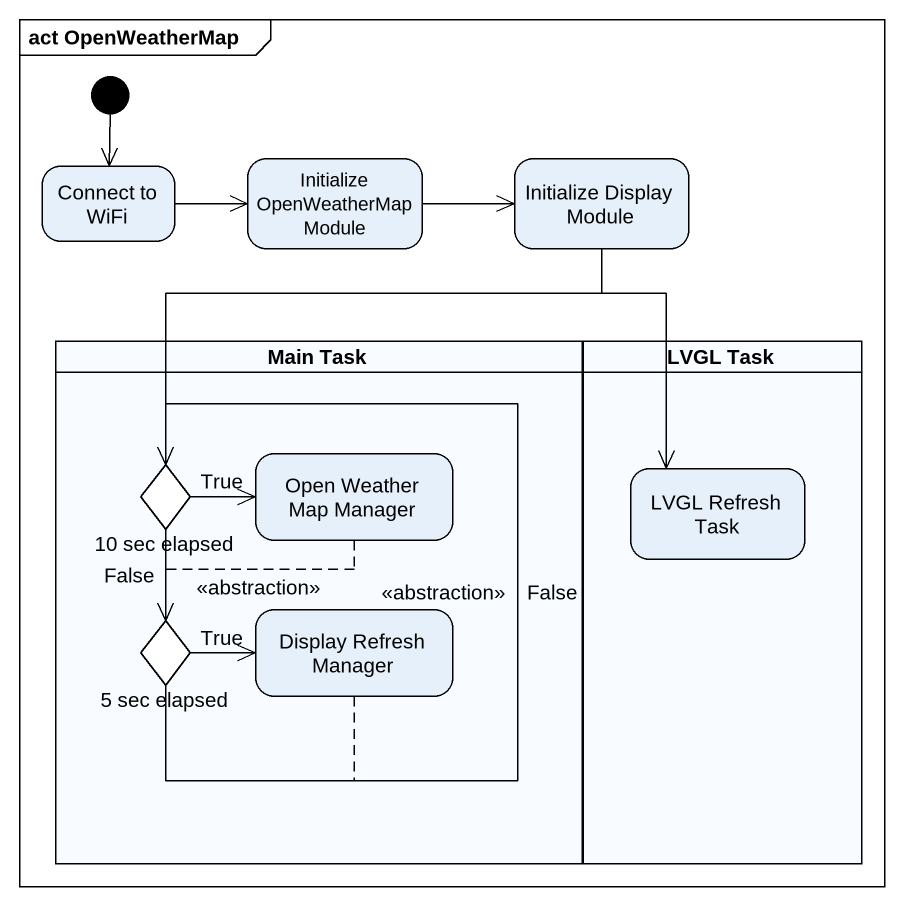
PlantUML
@startuml
mainframe act OpenWeatherMap
hide empty description
state "Connect to WiFi" as Connect_to_WiFi
state "Initialize OpenWeatherMap Module" as Initialize_OpenWeatherMap
state "Initialize Display Module" as Initialize_Display_Module
state "Main Task" as Main_Task <<partition>> {
  state "10 sec elapsed" as c10_sec_elapsed <<choice>>
  state "Open Weather Map Manager" as Open_Weather_Map_Manager
  state "5 sec elapsed" as c5_sec_elapsed <<choice>>
  state "Display Refresh Manager" as Display_Refresh_Manager
}
state "LVGL Task" as LVGL_Task <<partition>> {
  state "LVGL Refresh Task" as LVGL_Refresh_Task
}
[*] --> Connect_to_WiFi
Connect_to_WiFi -right-> Initialize_OpenWeatherMap
Initialize_OpenWeatherMap -right-> Initialize_Display_Module
Initialize_Display_Module --> c10_sec_elapsed
Initialize_Display_Module --> LVGL_Refresh_Task
c10_sec_elapsed -right-> Open_Weather_Map_Manager : True
c10_sec_elapsed --> c5_sec_elapsed : False
Open_Weather_Map_Manager -[dashed]-> c5_sec_elapsed : <<abstraction>>
c5_sec_elapsed -up-> c10_sec_elapsed : False
c5_sec_elapsed -right-> Display_Refresh_Manager : True
Display_Refresh_Manager -up[dashed]-> c10_sec_elapsed : <<abstraction>>
@enduml
